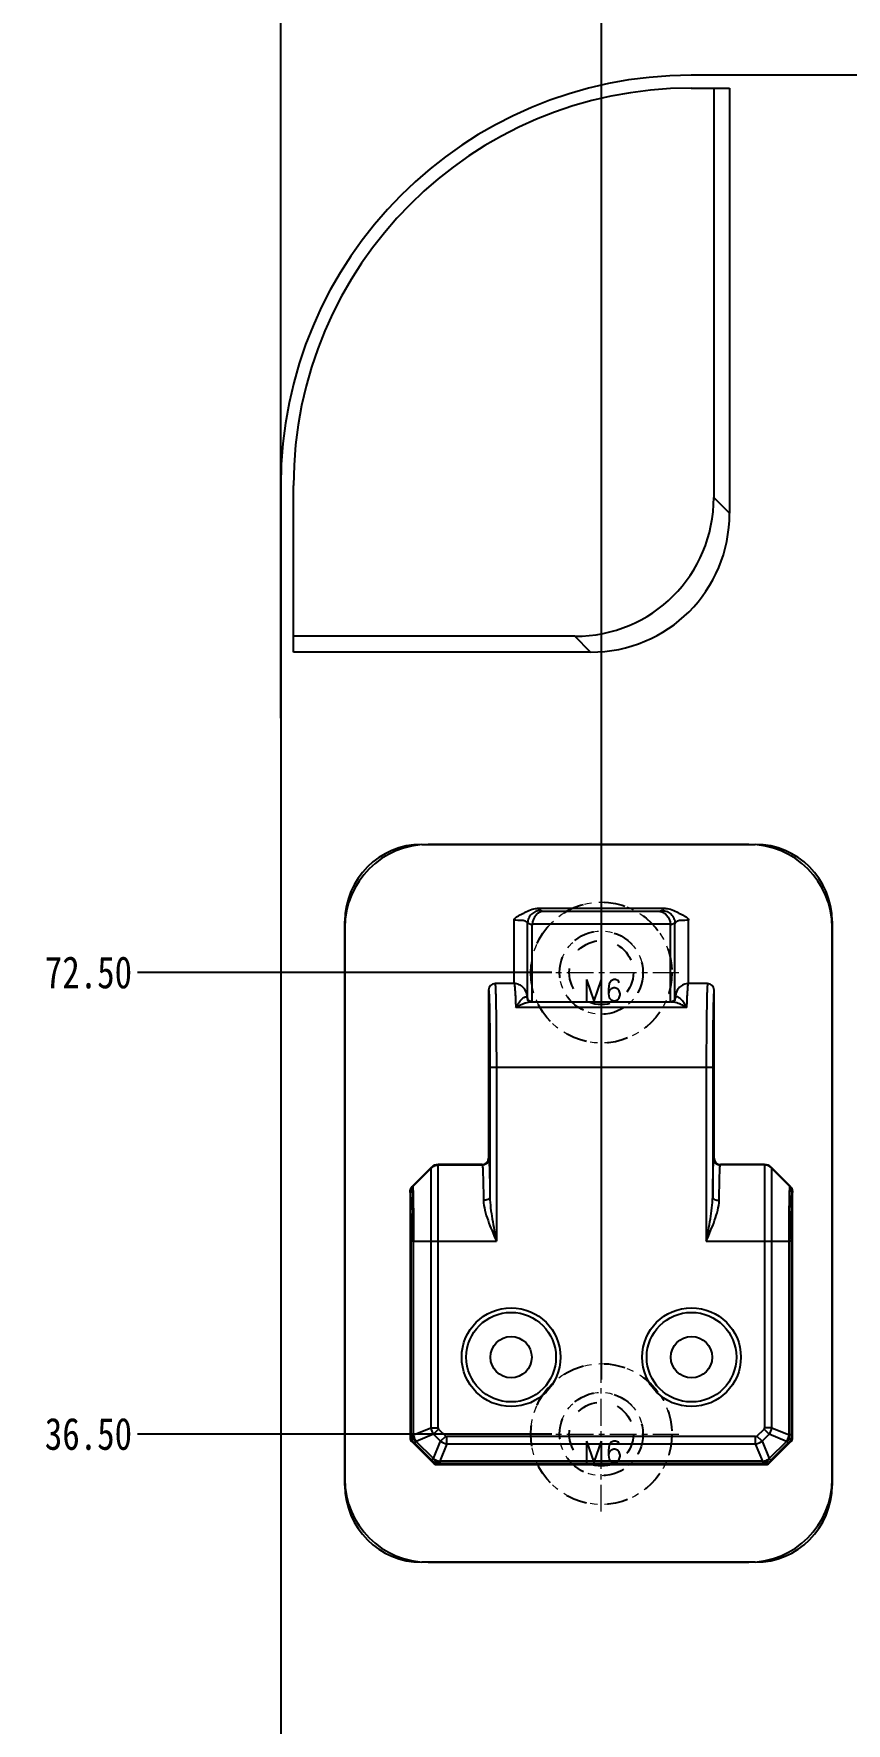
# Model space of a CAD drawing. Header units: millimetres. Extents: x -174 to 1895, y -261 to 458.
# Drawn here: x 1044.8 to 1108.1, y 208.9 to 340.7 of the extents above; entities that cross this region are included whole.
import ezdxf

# ---------------------------------------------------------------- set-up
doc = ezdxf.new("R2010")
doc.units = ezdxf.units.MM
doc.header["$LTSCALE"] = 16.335
doc.header["$PDMODE"] = 3
doc.header["$PDSIZE"] = 0.3125
doc.linetypes.add('CENTER', pattern=[0.6, 0.375, -0.075, 0.075, -0.075])
doc.linetypes.add('HIDDEN', pattern=[0.2, 0.1, -0.1])
doc.layers.get('0').update_dxf_attribs({"linetype": 'CONTINUOUS'})
doc.layers.get('Defpoints').update_dxf_attribs({"linetype": 'CONTINUOUS'})
doc.layers.add('250', color=7, linetype='CONTINUOUS')
doc.layers.add('DEFAULT_2', color=8, linetype='HIDDEN')
doc.layers.add('dim', color=82, linetype='CONTINUOUS', lineweight=9)
doc.layers.add('screw', color=33, linetype='CONTINUOUS', lineweight=13)
doc.styles.get("Standard").update_dxf_attribs({"font": 'txt', "width": 0.8})
doc.styles.add('TXT', font='txt.shx', dxfattribs={"bigfont": 'gbcbig.shx'})
doc.dimstyles.get("Standard").update_dxf_attribs({"dimtxt": 0.15625, "dimasz": 0.1875, "dimexe": 0.125, "dimexo": 0.0625, "dimtad": 0, "dimtih": 1, "dimtoh": 1, "dimdsep": 46, "dimtxsty": 'Standard', "dimcen": 0.09, "dimadec": 0, "dimazin": 0, "dimtp": 0.01, "dimtm": 0.01, "dimtfac": 1, "dimtofl": 0, "dimtmove": 0, "dimatfit": 3, "dimfxl": 0, "dimtolj": 1, "dimarcsym": 0})

# ---------------------------------------------------------------- blocks, each defined once
blk = doc.blocks.new('screw_m6_j')
at = {"layer": 'screw', "color": 1, "linetype": 'CENTER', "ltscale": 0.342088}
for p, q in [((0, -6.05), (0, 6.05)), ((-6.05, 0), (6.05, 0))]:
    blk.add_line(p, q, dxfattribs=at)
at = {"layer": 'screw', "color": 8, "linetype": 'HIDDEN', "ltscale": 0.342088}
for radius in [5.5, 3.25]:
    blk.add_circle((0, 0), radius, dxfattribs=at)
at = {"layer": 'screw', "color": 6, "style": 'TXT'}
blk.add_text('M6', height=1.65, dxfattribs=at).set_placement((-1.43, -2.2))
blk = doc.blocks.new('*D69')
at = {"layer": 'Defpoints', "color": 0}
for p in [(1052.86, 267.5), (1085.16, 267.5), (1234.03, 195)]:
    blk.add_point(p, dxfattribs=at)
at = {"layer": 'dim', "color": 6, "lineweight": -2}
blk.add_line((1085.16, 267.5), (1052.86, 267.5), dxfattribs=at)
at = {"layer": 'dim', "color": 4, "insert": (1049.03, 267.5), "char_height": 2.5, "attachment_point": 5}
blk.add_mtext('\\A1;72.50', dxfattribs=at)
blk = doc.blocks.new('*D70')
at = {"layer": 'Defpoints', "color": 0}
for p in [(1052.86, 231.5), (1085.16, 231.5), (1234.03, 195)]:
    blk.add_point(p, dxfattribs=at)
at = {"layer": 'dim', "color": 6, "lineweight": -2}
blk.add_line((1085.16, 231.5), (1052.86, 231.5), dxfattribs=at)
at = {"layer": 'dim', "color": 4, "insert": (1049.03, 231.5), "char_height": 2.5, "attachment_point": 5}
blk.add_mtext('\\A1;36.50', dxfattribs=at)
blk = doc.blocks.new('*D72')
at = {"layer": 'Defpoints', "color": 0}
for p in [(1089.03, 347.3), (1089.03, 235.75), (1234.03, 195)]:
    blk.add_point(p, dxfattribs=at)
at = {"layer": 'dim', "color": 6, "lineweight": -2}
blk.add_line((1089.03, 235.75), (1089.03, 347.3), dxfattribs=at)
at = {"layer": 'dim', "color": 4, "insert": (1089.03, 351.63), "char_height": 2.5, "attachment_point": 5, "rotation": 90}
blk.add_mtext('\\A1;145.00', dxfattribs=at)
blk = doc.blocks.new('*D75')
at = {"color": 6, "lineweight": -2}
for p, q in [((1064.03, 287.34), (1064.03, 374)), ((1070.03, 374), (1195.01, 374)), ((1398.03, 374), (1216.61, 374)), ((1404.03, 287.34), (1404.03, 374))]:
    blk.add_line(p, q, dxfattribs=at)
at = {"color": 6}
for points in [[(1070.03, 375), (1070.03, 373), (1064.03, 374)], [(1398.03, 375), (1398.03, 373), (1404.03, 374)]]:
    blk.add_solid(points, dxfattribs=at)
at = {"layer": 'Defpoints', "color": 0}
for p in [(1064.03, 374), (1064.03, 287.34), (1404.03, 287.34)]:
    blk.add_point(p, dxfattribs=at)
at = {"color": 4, "insert": (1205.81, 374), "char_height": 6, "attachment_point": 5}
blk.add_mtext('\\A1;340.00', dxfattribs=at)

msp = doc.modelspace()

# ---------------------------------------------------------------- linework, layer by layer
at = {"color": 7, "linetype": 'Continuous'}
for p, q in [((1100.528, 277.497), (1075.528, 277.497)), ((1082.22, 266.642), (1082.22, 271.579)), ((1094.042, 272.497), (1084.012, 272.497)), ((1084.452, 272.269), (1084.279, 272.342)), ((1093.604, 272.269), (1084.452, 272.269)), ((1093.776, 272.342), (1093.604, 272.269)), ((1095.836, 266.642), (1095.836, 271.579)), ((1069.028, 270.997), (1069.028, 227.997)), ((1083.283, 265.435), (1083.283, 271.353)), ((1083.638, 271.203), (1083.283, 271.353)), ((1083.638, 265.205), (1083.638, 271.203)), ((1094.416, 271.273), (1083.64, 271.273)), ((1094.772, 271.353), (1094.419, 271.203)), ((1094.419, 265.205), (1094.419, 271.203)), ((1094.772, 265.435), (1094.772, 271.353)), ((1107.028, 227.997), (1107.028, 270.997)), ((1082.22, 266.642), (1080.736, 266.642)), ((1097.319, 266.642), (1095.836, 266.642)), ((1080.234, 266.139), (1080.234, 253.024)), ((1083.283, 265.434), (1083.283, 265.435)), ((1083.638, 265.205), (1094.419, 265.205)), ((1094.436, 265.206), (1094.419, 265.205)), ((1094.772, 265.435), (1094.772, 265.434)), ((1097.821, 253.024), (1097.821, 266.139)), ((1095.7, 264.774), (1082.355, 264.774)), ((1080.339, 260.109), (1080.339, 249.995)), ((1080.339, 260.109), (1097.716, 260.109)), ((1080.842, 260.109), (1080.842, 246.542)), ((1097.214, 260.109), (1097.214, 246.542)), ((1097.716, 260.109), (1097.716, 249.995)), ((1075.763, 252.301), (1074.338, 250.876)), ((1075.727, 252.217), (1075.727, 231.994)), ((1075.763, 252.301), (1075.781, 252.282)), ((1076.296, 231.994), (1076.296, 252.521)), ((1079.731, 252.521), (1076.296, 252.521)), ((1076.296, 252.489), (1079.759, 252.489)), ((1079.731, 252.521), (1079.756, 252.497)), ((1080.234, 253.024), (1080.259, 252.999)), ((1097.797, 252.999), (1097.821, 253.024)), ((1101.76, 252.489), (1098.296, 252.489)), ((1098.299, 252.497), (1098.324, 252.521)), ((1101.76, 252.521), (1098.324, 252.521)), ((1101.76, 252.521), (1101.76, 231.994)), ((1102.293, 252.301), (1102.274, 252.282)), ((1103.717, 250.876), (1102.293, 252.301)), ((1102.328, 231.994), (1102.328, 252.217)), ((1074.117, 250.343), (1074.117, 231.172)), ((1103.938, 231.172), (1103.938, 250.343)), ((1074.196, 231.435), (1074.196, 246.542)), ((1074.372, 231.432), (1074.372, 246.542)), ((1074.372, 246.542), (1080.842, 246.542)), ((1097.214, 246.542), (1103.683, 246.542)), ((1103.683, 231.432), (1103.683, 246.542)), ((1103.859, 231.435), (1103.859, 246.542)), ((1074.372, 231.432), (1075.727, 231.994)), ((1075.727, 231.994), (1076.296, 231.994)), ((1102.328, 231.994), (1101.76, 231.994)), ((1102.328, 231.994), (1103.683, 231.432)), ((1074.117, 231.172), (1074.194, 231.172)), ((1074.372, 231.435), (1074.196, 231.435)), ((1074.215, 231.073), (1074.352, 231.13)), ((1074.216, 230.933), (1074.27, 230.988)), ((1074.216, 230.933), (1075.932, 229.218)), ((1074.583, 230.928), (1074.458, 230.803)), ((1075.802, 229.459), (1074.458, 230.803)), ((1075.935, 231.491), (1074.58, 230.93)), ((1075.928, 229.582), (1074.58, 230.93)), ((1075.928, 229.582), (1076.49, 230.937)), ((1075.935, 231.491), (1076.337, 231.893)), ((1075.935, 231.491), (1076.49, 230.937)), ((1076.337, 231.893), (1076.892, 231.339)), ((1076.992, 230.729), (1076.431, 229.374)), ((1076.49, 230.937), (1076.892, 231.339)), ((1076.992, 230.729), (1076.992, 231.297)), ((1101.063, 231.297), (1076.992, 231.297)), ((1076.992, 230.729), (1101.063, 230.729)), ((1101.063, 230.729), (1101.063, 231.297)), ((1101.624, 229.374), (1101.063, 230.729)), ((1101.164, 231.339), (1101.718, 231.893)), ((1101.566, 230.937), (1101.164, 231.339)), ((1101.566, 230.937), (1102.12, 231.491)), ((1101.566, 230.937), (1102.127, 229.582)), ((1102.12, 231.491), (1101.718, 231.893)), ((1103.475, 230.93), (1102.12, 231.491)), ((1102.124, 229.218), (1103.839, 230.933)), ((1103.475, 230.93), (1102.127, 229.582)), ((1103.597, 230.803), (1102.254, 229.459)), ((1103.473, 230.928), (1103.597, 230.803)), ((1103.859, 231.435), (1103.683, 231.435)), ((1103.839, 230.933), (1103.785, 230.988)), ((1103.938, 231.172), (1103.862, 231.172)), ((1075.926, 229.584), (1075.802, 229.459)), ((1076.071, 229.217), (1076.128, 229.354)), ((1101.624, 229.374), (1076.431, 229.374)), ((1076.434, 229.374), (1076.434, 229.198)), ((1101.622, 229.374), (1101.622, 229.198)), ((1101.984, 229.217), (1101.927, 229.354)), ((1102.129, 229.584), (1102.254, 229.459)), ((1075.932, 229.218), (1075.986, 229.272)), ((1076.171, 229.119), (1076.171, 229.195)), ((1076.171, 229.119), (1101.884, 229.119)), ((1101.622, 229.198), (1076.434, 229.198)), ((1101.884, 229.119), (1101.884, 229.195)), ((1102.124, 229.218), (1102.069, 229.272)), ((1075.528, 221.497), (1100.528, 221.497))]:
    msp.add_line(p, q, dxfattribs=at)
for centre, radius in [((1081.993, 237.497), 3.851), ((1096.063, 237.497), 3.851), ((1081.993, 237.497), 3.495), ((1096.063, 237.497), 3.495), ((1081.993, 237.497), 1.608), ((1096.063, 237.497), 1.608)]:
    msp.add_circle(centre, radius, dxfattribs=at)
for centre, radius, start, end in [((1075.528, 270.997), 6.5, 90, 180), ((1100.528, 270.997), 6.5, 0, 90), ((1080.736, 266.139), 0.503, 89.99564, 179.99541), ((1097.319, 266.139), 0.503, 0.00458, 90.00431), ((1076.296, 251.768), 0.754, 90, 135), ((1079.756, 253), 0.503, 270.02748, 359.97252), ((1098.299, 253), 0.503, 180.02748, 269.97252), ((1101.76, 251.768), 0.754, 45, 90), ((1058.091, 249.868), 16.23, 2.02456, 2.63906), ((1119.704, 249.878), 15.97, 177.35184, 177.97764), ((1103.325, 250.329), 0.588, 28.7527, 42.60132), ((1074.455, 231.172), 0.338, 180, 225), ((1060.176, 231.421), 14.02, 358.98328, 0.05787), ((1063.625, 219.975), 15.317, 44.98776, 45.97144), ((1076.164, 231.722), 1.808, 189.12951, 197.86431), ((1076.053, 231.992), 1.809, 207.13772, 215.86846), ((1102.003, 231.992), 1.808, 324.12951, 332.86431), ((1113.521, 220.899), 14.02, 133.98331, 135.05784), ((1101.891, 231.722), 1.809, 342.13772, 350.86846), ((1103.6, 231.172), 0.338, 315, 0), ((1117.855, 231.421), 13.996, 179.94139, 181.01785), ((1065.898, 219.536), 14.02, 43.98328, 45.05787), ((1076.99, 231.053), 1.808, 234.12951, 242.86431), ((1076.721, 231.166), 1.809, 252.13772, 260.86846), ((1101.335, 231.165), 1.808, 279.12951, 287.86431), ((1101.065, 231.054), 1.809, 297.13772, 305.86846), ((1113.082, 218.626), 15.317, 134.98777, 135.97142), ((1075.528, 227.997), 6.5, 180, 270), ((1076.171, 229.457), 0.338, 225, 270), ((1076.43, 213.881), 15.317, 89.9878, 90.97144), ((1100.528, 227.997), 6.5, 270, 0), ((1101.636, 215.182), 14.016, 88.98312, 90.05802), ((1101.884, 229.457), 0.338, 270, 315)]:
    msp.add_arc(centre, radius, start, end, dxfattribs=at)
for centre, major_axis, ratio, start_param, end_param in [((1084.659, 271.185), (0.944, -0.399), 0.9756726, -2.8200148, -2.7504133), ((1093.398, 271.185), (0.943, 0.4), 0.9757976, -0.3923363, -0.3226815), ((1079.731, 253.024), (0.355, -0.355), 0.9996955, -0.7852459, 0.7852459), ((1098.324, 253.024), (0.355, 0.355), 0.9996955, -3.9268385, -2.3563468)]:
    msp.add_ellipse(centre, major_axis=major_axis, ratio=ratio, start_param=start_param, end_param=end_param, dxfattribs=at)
for points, knots in [([(1082.22, 271.579), (1082.22, 271.664), (1082.351, 271.814), (1082.567, 271.94), (1082.803, 272.056), (1083.111, 272.214), (1083.491, 272.423), (1083.839, 272.497), (1084.012, 272.497)], [0, 0, 0, 0, 0.1228234, 0.2481772, 0.3736516, 0.4991222, 0.7499465, 1, 1, 1, 1]), ([(1083.283, 271.339), (1083.274, 271.358), (1083.253, 271.403), (1083.127, 271.539), (1082.737, 271.576), (1082.42, 271.576), (1082.22, 271.579)], [0, 0, 0, 0, 0.054438, 0.1317844, 0.4732204, 1, 1, 1, 1]), ([(1084.279, 272.342), (1084.151, 272.341), (1083.892, 272.287), (1083.564, 272.067), (1083.341, 271.741), (1083.283, 271.482), (1083.283, 271.353)], [0, 0, 0, 0, 0.2490112, 0.4992138, 0.7502253, 1, 1, 1, 1]), ([(1084.452, 272.269), (1084.359, 272.259), (1084.164, 272.195), (1083.804, 271.903), (1083.659, 271.531), (1083.64, 271.273)], [0, 0, 0, 0, 0.2046387, 0.4350208, 1, 1, 1, 1]), ([(1084.279, 272.342), (1084.265, 272.37), (1084.211, 272.47), (1084.087, 272.484), (1084.012, 272.497)], [0, 0, 0, 0, 0.2901336, 1, 1, 1, 1]), ([(1093.604, 272.269), (1093.697, 272.259), (1093.892, 272.195), (1094.252, 271.903), (1094.398, 271.531), (1094.416, 271.273)], [0, 0, 0, 0, 0.2046845, 0.4350803, 1, 1, 1, 1]), ([(1094.042, 272.497), (1093.967, 272.485), (1093.844, 272.47), (1093.79, 272.37), (1093.776, 272.342)], [0, 0, 0, 0, 0.709241, 1, 1, 1, 1]), ([(1093.776, 272.342), (1093.904, 272.341), (1094.163, 272.287), (1094.492, 272.067), (1094.714, 271.741), (1094.772, 271.481), (1094.772, 271.353)], [0, 0, 0, 0, 0.2489912, 0.4992179, 0.7502494, 1, 1, 1, 1]), ([(1094.042, 272.497), (1094.215, 272.497), (1094.563, 272.423), (1094.944, 272.214), (1095.252, 272.056), (1095.488, 271.94), (1095.706, 271.815), (1095.836, 271.664), (1095.836, 271.579)], [0, 0, 0, 0, 0.2500571, 0.5008795, 0.6263493, 0.7518245, 0.8771841, 1, 1, 1, 1]), ([(1095.836, 271.579), (1095.635, 271.576), (1095.318, 271.576), (1094.929, 271.538), (1094.802, 271.403), (1094.781, 271.358), (1094.772, 271.339)], [0, 0, 0, 0, 0.5271865, 0.8681107, 0.9454869, 1, 1, 1, 1]), ([(1080.736, 266.642), (1080.74, 266.642), (1080.743, 266.627), (1080.748, 266.607), (1080.753, 266.565), (1080.758, 266.511), (1080.763, 266.441), (1080.77, 266.317), (1080.778, 266.125), (1080.787, 265.852), (1080.796, 265.524), (1080.804, 265.143), (1080.814, 264.542), (1080.825, 263.692), (1080.835, 262.577), (1080.84, 261.367), (1080.842, 260.534), (1080.842, 260.109)], [0, 0, 0, 0, 0.0014399, 0.0051329, 0.0111879, 0.019609, 0.0303829, 0.0434865, 0.0765571, 0.1185103, 0.1689456, 0.2273795, 0.2932508, 0.4447069, 0.6174992, 0.804989, 1, 1, 1, 1]), ([(1083.226, 265.811), (1083.183, 265.997), (1083.028, 266.306), (1082.638, 266.583), (1082.359, 266.642), (1082.22, 266.642)], [0, 0, 0, 0, 0.4089418, 0.7011813, 1, 1, 1, 1]), ([(1082.22, 266.642), (1082.224, 266.642), (1082.233, 266.63), (1082.245, 266.59), (1082.262, 266.499), (1082.278, 266.349), (1082.295, 266.138), (1082.312, 265.872), (1082.327, 265.551), (1082.342, 265.179), (1082.351, 264.915), (1082.355, 264.774)], [0, 0, 0, 0, 0.0064374, 0.0196428, 0.0694227, 0.15082, 0.2633135, 0.4059001, 0.5773065, 0.7760145, 1, 1, 1, 1]), ([(1095.835, 266.642), (1095.705, 266.642), (1095.445, 266.591), (1095.059, 266.341), (1094.892, 266.045), (1094.842, 265.859)], [0, 0, 0, 0, 0.2887954, 0.5726358, 1, 1, 1, 1]), ([(1095.7, 264.774), (1095.704, 264.915), (1095.713, 265.179), (1095.728, 265.551), (1095.744, 265.872), (1095.76, 266.138), (1095.777, 266.349), (1095.793, 266.499), (1095.81, 266.59), (1095.822, 266.63), (1095.831, 266.642), (1095.835, 266.642)], [0, 0, 0, 0, 0.2239847, 0.4226917, 0.594098, 0.7366852, 0.8491794, 0.9305776, 0.9803573, 0.9935624, 1, 1, 1, 1]), ([(1097.319, 266.642), (1097.316, 266.642), (1097.312, 266.627), (1097.307, 266.607), (1097.303, 266.565), (1097.298, 266.511), (1097.293, 266.441), (1097.286, 266.317), (1097.277, 266.125), (1097.268, 265.852), (1097.26, 265.524), (1097.251, 265.143), (1097.241, 264.542), (1097.23, 263.692), (1097.221, 262.577), (1097.215, 261.368), (1097.214, 260.534), (1097.214, 260.109)], [0, 0, 0, 0, 0.0014399, 0.0051329, 0.0111879, 0.0196089, 0.0303827, 0.0434862, 0.0765568, 0.1185097, 0.1689448, 0.2273785, 0.2932495, 0.444705, 0.6174968, 0.8049868, 1, 1, 1, 1]), ([(1080.234, 266.139), (1080.237, 266.139), (1080.241, 266.126), (1080.245, 266.108), (1080.25, 266.07), (1080.257, 265.995), (1080.266, 265.863), (1080.275, 265.665), (1080.284, 265.413), (1080.293, 265.11), (1080.301, 264.759), (1080.312, 264.204), (1080.323, 263.419), (1080.332, 262.389), (1080.338, 261.272), (1080.339, 260.502), (1080.339, 260.109)], [0, 0, 0, 0, 0.0014214, 0.0050655, 0.0110694, 0.0194411, 0.043229, 0.0762269, 0.118125, 0.1685234, 0.2269385, 0.2928085, 0.4443101, 0.6172023, 0.8048305, 1, 1, 1, 1]), ([(1082.355, 264.774), (1082.442, 264.925), (1082.607, 265.182), (1082.808, 265.418), (1082.912, 265.499)], [0, 0, 0, 0, 0.5699723, 1, 1, 1, 1]), ([(1082.78, 264.994), (1082.744, 264.978), (1082.6, 264.911), (1082.459, 264.836), (1082.355, 264.774)], [0, 0, 0, 0, 0.2428619, 1, 1, 1, 1]), ([(1083.114, 265.119), (1083.087, 265.111), (1082.973, 265.074), (1082.862, 265.03), (1082.78, 264.994)], [0, 0, 0, 0, 0.2424249, 1, 1, 1, 1]), ([(1082.912, 265.499), (1082.951, 265.53), (1083.024, 265.579), (1083.128, 265.611), (1083.199, 265.593), (1083.26, 265.542), (1083.279, 265.478), (1083.283, 265.435)], [0, 0, 0, 0, 0.3036164, 0.5324474, 0.6319639, 0.7356152, 1, 1, 1, 1]), ([(1083.638, 265.205), (1083.596, 265.205), (1083.419, 265.197), (1083.244, 265.158), (1083.114, 265.119)], [0, 0, 0, 0, 0.2353339, 1, 1, 1, 1]), ([(1083.283, 265.435), (1083.28, 265.468), (1083.266, 265.593), (1083.247, 265.719), (1083.226, 265.811)], [0, 0, 0, 0, 0.2569391, 1, 1, 1, 1]), ([(1083.638, 265.205), (1083.607, 265.205), (1083.545, 265.217), (1083.471, 265.239), (1083.41, 265.257), (1083.362, 265.271), (1083.315, 265.299), (1083.293, 265.361), (1083.286, 265.406), (1083.283, 265.434)], [0, 0, 0, 0, 0.1943777, 0.3937728, 0.4939987, 0.5956727, 0.7120686, 0.8177266, 1, 1, 1, 1]), ([(1094.772, 265.434), (1094.769, 265.407), (1094.762, 265.364), (1094.742, 265.302), (1094.698, 265.274), (1094.652, 265.259), (1094.594, 265.242), (1094.523, 265.221), (1094.465, 265.208), (1094.436, 265.206)], [0, 0, 0, 0, 0.1818149, 0.2915663, 0.4091775, 0.510159, 0.609304, 0.8067526, 1, 1, 1, 1]), ([(1095.284, 264.99), (1095.233, 265.012), (1095.038, 265.094), (1094.833, 265.155), (1094.679, 265.181)], [0, 0, 0, 0, 0.2620966, 1, 1, 1, 1]), ([(1094.842, 265.859), (1094.831, 265.821), (1094.799, 265.681), (1094.783, 265.538), (1094.772, 265.435)], [0, 0, 0, 0, 0.2750632, 1, 1, 1, 1]), ([(1095.147, 265.496), (1095.108, 265.528), (1095.034, 265.577), (1094.929, 265.611), (1094.857, 265.593), (1094.795, 265.543), (1094.777, 265.479), (1094.772, 265.435)], [0, 0, 0, 0, 0.3047571, 0.5341132, 0.6334844, 0.7367164, 1, 1, 1, 1]), ([(1095.7, 264.774), (1095.614, 264.924), (1095.45, 265.18), (1095.25, 265.415), (1095.147, 265.496)], [0, 0, 0, 0, 0.5692279, 1, 1, 1, 1]), ([(1095.7, 264.774), (1095.665, 264.795), (1095.53, 264.872), (1095.39, 264.943), (1095.284, 264.99)], [0, 0, 0, 0, 0.2564581, 1, 1, 1, 1]), ([(1097.821, 266.139), (1097.819, 266.139), (1097.814, 266.126), (1097.81, 266.108), (1097.805, 266.07), (1097.798, 265.995), (1097.789, 265.863), (1097.78, 265.665), (1097.771, 265.413), (1097.762, 265.11), (1097.754, 264.759), (1097.743, 264.204), (1097.732, 263.419), (1097.723, 262.389), (1097.717, 261.272), (1097.716, 260.502), (1097.716, 260.109)], [0, 0, 0, 0, 0.0014229, 0.0050693, 0.0110734, 0.0194445, 0.0432323, 0.0762299, 0.1181276, 0.1685256, 0.2269403, 0.2928098, 0.4443102, 0.6172012, 0.8048289, 1, 1, 1, 1]), ([(1080.261, 252.984), (1080.261, 252.858), (1080.152, 252.594), (1079.887, 252.489), (1079.759, 252.489)], [0, 0, 0, 0, 0.4975825, 1, 1, 1, 1]), ([(1079.759, 252.489), (1079.772, 252.375), (1079.787, 252.062), (1079.807, 251.478), (1079.824, 250.672), (1079.833, 250.065), (1079.837, 249.73)], [0, 0, 0, 0, 0.1244543, 0.339538, 0.6357709, 1, 1, 1, 1]), ([(1080.261, 252.984), (1080.274, 252.861), (1080.289, 252.522), (1080.31, 251.889), (1080.326, 251.017), (1080.335, 250.358), (1080.339, 249.995)], [0, 0, 0, 0, 0.1244232, 0.339505, 0.6357502, 1, 1, 1, 1]), ([(1097.716, 249.995), (1097.72, 250.358), (1097.729, 251.016), (1097.745, 251.889), (1097.766, 252.522), (1097.781, 252.861), (1097.794, 252.984)], [0, 0, 0, 0, 0.36418, 0.6604135, 0.8755418, 1, 1, 1, 1]), ([(1097.794, 252.984), (1097.794, 252.858), (1097.904, 252.594), (1098.168, 252.489), (1098.296, 252.489)], [0, 0, 0, 0, 0.4975825, 1, 1, 1, 1]), ([(1098.218, 249.73), (1098.222, 250.065), (1098.231, 250.672), (1098.248, 251.478), (1098.269, 252.062), (1098.283, 252.375), (1098.296, 252.489)], [0, 0, 0, 0, 0.3641593, 0.6603805, 0.8755107, 1, 1, 1, 1]), ([(1074.117, 250.343), (1074.117, 250.441), (1074.157, 250.638), (1074.268, 250.807), (1074.338, 250.876)], [0, 0, 0, 0, 0.499976, 1, 1, 1, 1]), ([(1074.298, 250.727), (1074.298, 250.73), (1074.299, 250.745), (1074.306, 250.759), (1074.311, 250.77)], [0, 0, 0, 0, 0.1808811, 1, 1, 1, 1]), ([(1074.304, 250.615), (1074.304, 250.625), (1074.302, 250.663), (1074.3, 250.7), (1074.298, 250.727)], [0, 0, 0, 0, 0.2744944, 1, 1, 1, 1]), ([(1074.323, 250.021), (1074.322, 250.06), (1074.319, 250.2), (1074.315, 250.34), (1074.311, 250.441)], [0, 0, 0, 0, 0.2781809, 1, 1, 1, 1]), ([(1074.328, 250.798), (1074.33, 250.764), (1074.339, 250.574), (1074.344, 250.383), (1074.348, 250.226)], [0, 0, 0, 0, 0.1760623, 1, 1, 1, 1]), ([(1103.707, 250.226), (1103.708, 250.258), (1103.711, 250.372), (1103.714, 250.486), (1103.717, 250.568)], [0, 0, 0, 0, 0.2792051, 1, 1, 1, 1]), ([(1103.717, 250.876), (1103.787, 250.807), (1103.898, 250.638), (1103.938, 250.441), (1103.938, 250.343)], [0, 0, 0, 0, 0.500024, 1, 1, 1, 1]), ([(1103.717, 250.568), (1103.718, 250.59), (1103.721, 250.667), (1103.724, 250.744), (1103.728, 250.798)], [0, 0, 0, 0, 0.2967517, 1, 1, 1, 1]), ([(1103.732, 250.021), (1103.733, 250.06), (1103.736, 250.2), (1103.74, 250.34), (1103.744, 250.441)], [0, 0, 0, 0, 0.278203, 1, 1, 1, 1]), ([(1103.757, 250.727), (1103.757, 250.73), (1103.756, 250.745), (1103.75, 250.759), (1103.744, 250.77)], [0, 0, 0, 0, 0.1806768, 1, 1, 1, 1]), ([(1103.751, 250.615), (1103.752, 250.626), (1103.753, 250.663), (1103.756, 250.7), (1103.757, 250.727)], [0, 0, 0, 0, 0.274412, 1, 1, 1, 1]), ([(1074.196, 246.542), (1074.196, 247.237), (1074.19, 248.418), (1074.175, 249.598), (1074.157, 250.083)], [0, 0, 0, 0, 0.5892408, 1, 1, 1, 1]), ([(1074.366, 246.542), (1074.366, 246.875), (1074.347, 247.369), (1074.35, 248.017), (1074.344, 248.844), (1074.335, 249.51), (1074.323, 250.021)], [0, 0, 0, 0, 0.2870594, 0.4259791, 0.559142, 1, 1, 1, 1]), ([(1074.348, 250.226), (1074.361, 249.698), (1074.374, 248.47), (1074.379, 247.241), (1074.379, 246.542)], [0, 0, 0, 0, 0.4302713, 1, 1, 1, 1]), ([(1080.339, 249.995), (1080.337, 249.915), (1080.21, 249.802), (1080.024, 249.744), (1079.901, 249.73), (1079.837, 249.73)], [0, 0, 0, 0, 0.3966142, 0.681965, 1, 1, 1, 1]), ([(1079.837, 249.73), (1079.84, 249.469), (1079.934, 248.934), (1080.275, 247.868), (1080.614, 247.077), (1080.842, 246.542)], [0, 0, 0, 0, 0.2323829, 0.4806361, 1, 1, 1, 1]), ([(1080.339, 249.995), (1080.341, 249.71), (1080.388, 249.134), (1080.558, 247.982), (1080.728, 247.119), (1080.842, 246.542)], [0, 0, 0, 0, 0.2450519, 0.4946406, 1, 1, 1, 1]), ([(1097.214, 246.542), (1097.327, 247.119), (1097.498, 247.982), (1097.668, 249.134), (1097.714, 249.71), (1097.716, 249.995)], [0, 0, 0, 0, 0.5053981, 0.7549899, 1, 1, 1, 1]), ([(1097.214, 246.542), (1097.441, 247.077), (1097.781, 247.868), (1098.121, 248.934), (1098.215, 249.47), (1098.218, 249.73)], [0, 0, 0, 0, 0.5195051, 0.7677605, 1, 1, 1, 1]), ([(1097.716, 249.995), (1097.718, 249.915), (1097.845, 249.802), (1098.032, 249.744), (1098.154, 249.73), (1098.218, 249.73)], [0, 0, 0, 0, 0.3966092, 0.6819621, 1, 1, 1, 1]), ([(1103.676, 246.542), (1103.677, 247.242), (1103.681, 248.47), (1103.695, 249.698), (1103.707, 250.226)], [0, 0, 0, 0, 0.5697316, 1, 1, 1, 1]), ([(1103.689, 246.542), (1103.689, 246.875), (1103.708, 247.369), (1103.706, 248.017), (1103.712, 248.844), (1103.72, 249.51), (1103.732, 250.021)], [0, 0, 0, 0, 0.2870491, 0.4259653, 0.5591259, 1, 1, 1, 1]), ([(1103.859, 246.542), (1103.859, 247.237), (1103.866, 248.418), (1103.881, 249.598), (1103.898, 250.083)], [0, 0, 0, 0, 0.5892437, 1, 1, 1, 1]), ([(1074.372, 246.542), (1074.348, 246.542), (1074.306, 246.542), (1074.249, 246.538), (1074.219, 246.54), (1074.198, 246.538), (1074.196, 246.542)], [0, 0, 0, 0, 0.4138774, 0.7284256, 0.9239577, 1, 1, 1, 1]), ([(1103.859, 246.542), (1103.855, 246.54), (1103.839, 246.542), (1103.805, 246.54), (1103.75, 246.542), (1103.707, 246.542), (1103.683, 246.542)], [0, 0, 0, 0, 0.0743015, 0.2702789, 0.5852997, 1, 1, 1, 1]), ([(1074.352, 231.13), (1074.353, 231.154), (1074.354, 231.256), (1074.351, 231.359), (1074.366, 231.435)], [0, 0, 0, 0, 0.240979, 1, 1, 1, 1]), ([(1074.352, 231.13), (1074.359, 231.133), (1074.39, 231.145), (1074.42, 231.158), (1074.443, 231.167)], [0, 0, 0, 0, 0.23264, 1, 1, 1, 1]), ([(1074.578, 230.924), (1074.533, 230.95), (1074.461, 231.024), (1074.388, 231.095), (1074.352, 231.13)], [0, 0, 0, 0, 0.5087984, 1, 1, 1, 1]), ([(1103.703, 231.13), (1103.685, 231.113), (1103.613, 231.041), (1103.542, 230.966), (1103.477, 230.924)], [0, 0, 0, 0, 0.2410906, 1, 1, 1, 1]), ([(1103.703, 231.13), (1103.696, 231.133), (1103.666, 231.145), (1103.635, 231.158), (1103.612, 231.167)], [0, 0, 0, 0, 0.2326524, 1, 1, 1, 1]), ([(1103.703, 231.13), (1103.703, 231.18), (1103.7, 231.256), (1103.705, 231.358), (1103.695, 231.41), (1103.689, 231.435)], [0, 0, 0, 0, 0.4903307, 0.7469726, 1, 1, 1, 1]), ([(1103.84, 231.073), (1103.833, 231.076), (1103.787, 231.095), (1103.742, 231.114), (1103.703, 231.13)], [0, 0, 0, 0, 0.1537607, 1, 1, 1, 1]), ([(1076.128, 229.354), (1076.111, 229.371), (1076.04, 229.444), (1075.965, 229.515), (1075.922, 229.58)], [0, 0, 0, 0, 0.2409791, 1, 1, 1, 1]), ([(1076.128, 229.354), (1076.131, 229.361), (1076.144, 229.391), (1076.156, 229.421), (1076.166, 229.445)], [0, 0, 0, 0, 0.23264, 1, 1, 1, 1]), ([(1076.433, 229.368), (1076.383, 229.354), (1076.28, 229.356), (1076.178, 229.354), (1076.128, 229.354)], [0, 0, 0, 0, 0.5087987, 1, 1, 1, 1]), ([(1101.927, 229.354), (1101.903, 229.354), (1101.801, 229.355), (1101.698, 229.352), (1101.622, 229.368)], [0, 0, 0, 0, 0.2409531, 1, 1, 1, 1]), ([(1101.927, 229.354), (1101.924, 229.361), (1101.912, 229.391), (1101.899, 229.421), (1101.89, 229.445)], [0, 0, 0, 0, 0.2326401, 1, 1, 1, 1]), ([(1102.133, 229.58), (1102.107, 229.535), (1102.033, 229.462), (1101.962, 229.39), (1101.927, 229.354)], [0, 0, 0, 0, 0.5087922, 1, 1, 1, 1])]:
    msp.add_open_spline(points, degree=3, knots=knots, dxfattribs=at)
for points in [[(1074.311, 250.77), (1074.316, 250.779), (1074.322, 250.789), (1074.328, 250.798)], [(1103.744, 250.77), (1103.739, 250.779), (1103.733, 250.789), (1103.728, 250.798)], [(1075.727, 231.994), (1075.756, 231.815), (1075.83, 231.638), (1075.935, 231.491)], [(1076.296, 231.994), (1076.296, 231.957), (1076.312, 231.919), (1076.337, 231.893)], [(1101.718, 231.893), (1101.744, 231.919), (1101.76, 231.957), (1101.76, 231.994)], [(1102.12, 231.491), (1102.226, 231.638), (1102.299, 231.815), (1102.328, 231.994)], [(1074.194, 231.172), (1074.194, 231.139), (1074.202, 231.104), (1074.215, 231.073)], [(1074.215, 231.073), (1074.228, 231.042), (1074.247, 231.012), (1074.27, 230.988)], [(1076.49, 230.937), (1076.637, 230.831), (1076.813, 230.758), (1076.992, 230.729)], [(1076.892, 231.339), (1076.917, 231.313), (1076.956, 231.297), (1076.992, 231.297)], [(1101.063, 231.297), (1101.099, 231.297), (1101.138, 231.313), (1101.164, 231.339)], [(1101.063, 230.729), (1101.242, 230.758), (1101.418, 230.831), (1101.566, 230.937)], [(1103.785, 230.988), (1103.808, 231.012), (1103.827, 231.042), (1103.84, 231.073)], [(1103.84, 231.073), (1103.853, 231.104), (1103.861, 231.139), (1103.862, 231.172)], [(1075.986, 229.272), (1076.01, 229.248), (1076.04, 229.229), (1076.071, 229.217)], [(1076.071, 229.217), (1076.103, 229.204), (1076.137, 229.196), (1076.171, 229.195)], [(1101.884, 229.195), (1101.918, 229.196), (1101.953, 229.204), (1101.984, 229.217)], [(1101.984, 229.217), (1102.015, 229.229), (1102.045, 229.248), (1102.069, 229.272)]]:
    msp.add_open_spline(points, degree=3, dxfattribs=at)
at = {"layer": '250', "color": 7, "linetype": 'Continuous'}
for p, q in [((1372.028, 337.497), (1096.028, 337.497)), ((1096.028, 336.497), (1099.028, 336.497)), ((1097.793, 336.497), (1097.793, 304.564)), ((1099.028, 336.497), (1099.028, 303.33)), ((1064.028, 305.497), (1064.028, 84.497)), ((1065.028, 292.497), (1065.028, 305.497)), ((1097.793, 304.564), (1099.028, 303.33)), ((1086.96, 293.731), (1065.028, 293.731)), ((1088.195, 292.497), (1086.96, 293.731)), ((1088.195, 292.497), (1065.028, 292.497)), ((1075.028, 277.497), (1101.028, 277.497)), ((1069.028, 227.497), (1069.028, 271.497)), ((1107.028, 271.497), (1107.028, 227.497)), ((1101.028, 221.497), (1075.028, 221.497))]:
    msp.add_line(p, q, dxfattribs=at)
at = {"layer": '250', "color": 8, "linetype": 'HIDDEN'}
for centre, radius in [((1089.028, 267.497), 5.5), ((1089.028, 267.497), 3.25), ((1089.028, 231.497), 5.5), ((1089.028, 231.497), 3.25)]:
    msp.add_circle(centre, radius, dxfattribs=at)
at = {"layer": '250', "color": 7, "linetype": 'Continuous'}
for centre, radius, start, end in [((1096.028, 305.497), 32, 90, 180), ((1096.028, 305.497), 31, 90, 180), ((1075.028, 271.497), 6, 90, 180), ((1101.028, 271.497), 6, 0, 90), ((1075.028, 227.497), 6, 180, 270), ((1101.028, 227.497), 6, 270, 0)]:
    msp.add_arc(centre, radius, start, end, dxfattribs=at)
for centre, major_axis, start_param, end_param in [((1086.624, 304.901), (-8.016, 8.016), 2.3712736, 3.9119117), ((1087.858, 303.666), (8.016, -8.016), -0.770319, 0.770319)]:
    msp.add_ellipse(centre, major_axis=major_axis, ratio=0.9702875, start_param=start_param, end_param=end_param, dxfattribs=at)
at = {"layer": 'DEFAULT_2', "color": 8, "linetype": 'HIDDEN'}
for p, q in [((1074.745, 251.247), (1075.727, 252.226)), ((1074.745, 251.236), (1075.727, 252.217)), ((1101.76, 252.497), (1101.76, 252.489)), ((1103.31, 251.246), (1102.328, 252.226)), ((1103.311, 251.236), (1102.328, 252.217)), ((1074.338, 250.876), (1074.355, 250.858)), ((1074.355, 250.858), (1074.745, 251.247)), ((1074.355, 250.847), (1074.745, 251.236)), ((1103.7, 250.858), (1103.31, 251.246)), ((1103.7, 250.847), (1103.311, 251.236)), ((1103.717, 250.876), (1103.7, 250.858)), ((1074.117, 250.343), (1074.145, 250.343)), ((1103.938, 250.343), (1103.91, 250.343))]:
    msp.add_line(p, q, dxfattribs=at)
for points in [[(1083.635, 265.205), (1083.452, 265.259), (1083.3, 265.404), (1083.283, 265.434)], [(1094.772, 265.434), (1094.75, 265.395), (1094.586, 265.25), (1094.438, 265.206)]]:
    msp.add_lwpolyline(points, dxfattribs=at)
for centre in [(1089.028, 267.497), (1089.028, 231.497)]:
    msp.add_circle(centre, 2.5, dxfattribs=at)
for centre, radius, start, end in [((1076.295, 251.775), 0.722, 90.00155, 135.35408), ((1076.818, 251.033), 1.613, 122.80157, 124.19455), ((1076.296, 251.803), 0.685, 90.00156, 93.70486), ((1101.76, 251.775), 0.722, 44.64592, 89.99847), ((1101.76, 251.803), 0.685, 86.31687, 89.99805), ((1101.229, 251.02), 1.628, 55.66306, 57.18472), ((1074.711, 250.339), 0.565, 165.46026, 179.67436), ((1074.849, 250.365), 0.698, 135.01651, 142.51208), ((1103.208, 250.367), 0.695, 39.17473, 44.99467)]:
    msp.add_arc(centre, radius, start, end, dxfattribs=at)
for points, knots in [([(1094.679, 265.181), (1094.656, 265.185), (1094.57, 265.199), (1094.483, 265.205), (1094.418, 265.205)], [0, 0, 0, 0, 0.2568011, 1, 1, 1, 1]), ([(1075.727, 252.217), (1075.742, 252.231), (1075.8, 252.286), (1075.862, 252.334), (1075.911, 252.367)], [0, 0, 0, 0, 0.2590221, 1, 1, 1, 1]), ([(1075.727, 252.226), (1075.734, 252.232), (1075.752, 252.251), (1075.77, 252.27), (1075.781, 252.282)], [0, 0, 0, 0, 0.3551423, 1, 1, 1, 1]), ([(1075.944, 252.389), (1075.965, 252.402), (1076.06, 252.455), (1076.168, 252.482), (1076.251, 252.487)], [0, 0, 0, 0, 0.232617, 1, 1, 1, 1]), ([(1102.112, 252.389), (1102.09, 252.402), (1101.995, 252.455), (1101.887, 252.482), (1101.804, 252.487)], [0, 0, 0, 0, 0.2326154, 1, 1, 1, 1]), ([(1102.328, 252.217), (1102.314, 252.231), (1102.257, 252.284), (1102.195, 252.332), (1102.148, 252.365)], [0, 0, 0, 0, 0.2587093, 1, 1, 1, 1]), ([(1102.328, 252.226), (1102.321, 252.232), (1102.303, 252.251), (1102.285, 252.27), (1102.274, 252.282)], [0, 0, 0, 0, 0.3575872, 1, 1, 1, 1]), ([(1074.188, 250.592), (1074.194, 250.609), (1074.222, 250.679), (1074.261, 250.744), (1074.295, 250.79)], [0, 0, 0, 0, 0.2406762, 1, 1, 1, 1]), ([(1074.328, 250.798), (1074.329, 250.801), (1074.335, 250.819), (1074.344, 250.836), (1074.355, 250.847)], [0, 0, 0, 0, 0.1759142, 1, 1, 1, 1]), ([(1103.728, 250.798), (1103.727, 250.801), (1103.721, 250.819), (1103.711, 250.836), (1103.7, 250.847)], [0, 0, 0, 0, 0.1751999, 1, 1, 1, 1]), ([(1103.867, 250.593), (1103.86, 250.611), (1103.83, 250.687), (1103.786, 250.758), (1103.747, 250.806)], [0, 0, 0, 0, 0.2402715, 1, 1, 1, 1]), ([(1074.157, 250.083), (1074.156, 250.109), (1074.153, 250.195), (1074.149, 250.282), (1074.145, 250.343)], [0, 0, 0, 0, 0.2956375, 1, 1, 1, 1]), ([(1103.898, 250.083), (1103.899, 250.109), (1103.902, 250.195), (1103.906, 250.282), (1103.91, 250.343)], [0, 0, 0, 0, 0.2956423, 1, 1, 1, 1])]:
    msp.add_open_spline(points, degree=3, knots=knots, dxfattribs=at)
for points in [[(1075.944, 252.389), (1075.884, 252.364), (1075.827, 252.327), (1075.781, 252.282)], [(1102.274, 252.282), (1102.228, 252.327), (1102.172, 252.364), (1102.112, 252.389)], [(1074.145, 250.343), (1074.145, 250.427), (1074.16, 250.513), (1074.188, 250.592)], [(1074.298, 250.727), (1074.235, 250.658), (1074.187, 250.572), (1074.163, 250.481)], [(1074.328, 250.798), (1074.267, 250.742), (1074.217, 250.67), (1074.188, 250.592)], [(1103.867, 250.593), (1103.838, 250.67), (1103.789, 250.742), (1103.728, 250.798)], [(1103.91, 250.343), (1103.909, 250.435), (1103.884, 250.531), (1103.84, 250.612)], [(1103.91, 250.343), (1103.911, 250.427), (1103.896, 250.513), (1103.867, 250.593)]]:
    msp.add_open_spline(points, degree=3, dxfattribs=at)

# ---------------------------------------------------------------- block references
at = {"layer": 'screw'}
for p in [(1089.028, 267.497), (1089.028, 231.497)]:
    msp.add_blockref('screw_m6_j', p, dxfattribs=at)

# ---------------------------------------------------------------- dimensions: what is measured, and where the dimension line sits
dim = msp.add_linear_dim(base=(1064.028, 374), p1=(1404.028, 287.342), p2=(1064.028, 287.342), dimstyle='Standard', override={"dimtxt": 6, "dimasz": 6, "dimexe": 0, "dimexo": 0, "dimgap": 0, "dimtih": 0, "dimtoh": 0, "dimzin": 0, "dimcen": 0, "dimclrd": 6, "dimclre": 6, "dimclrt": 4, "dimtp": 0, "dimtm": 0, "dimtzin": 0})
dim.commit()
dim.dimension.update_dxf_attribs({"geometry": '*D75', "text_midpoint": (1205.81, 374), "dimtype": 160})
at = {"layer": 'dim'}
for feature_location, offset, dtype, picture, middle in [((1089.028, 235.75), (0, 111.548), 1, '*D72', (1089.028, 351.632)), ((1085.162, 267.497), (-32.301, 0), 0, '*D69', (1049.027, 267.497)), ((1085.162, 231.497), (-32.301, 0), 0, '*D70', (1049.027, 231.497))]:
    dim = msp.add_ordinate_dim(feature_location=feature_location, offset=offset, dtype=dtype, origin=(1234.028, 194.997), dimstyle='Standard', override={"dimtxt": 2.5, "dimasz": 2, "dimexe": 0, "dimexo": 0, "dimgap": 0, "dimtih": 0, "dimtoh": 0, "dimzin": 0, "dimcen": 0, "dimclrd": 6, "dimclre": 6, "dimclrt": 4, "dimtp": 0, "dimtm": 0, "dimtzin": 0}, dxfattribs=at)
    dim.commit()
    dim.dimension.update_dxf_attribs({"geometry": picture, "text_midpoint": middle})

doc.saveas('drawing.dxf')
